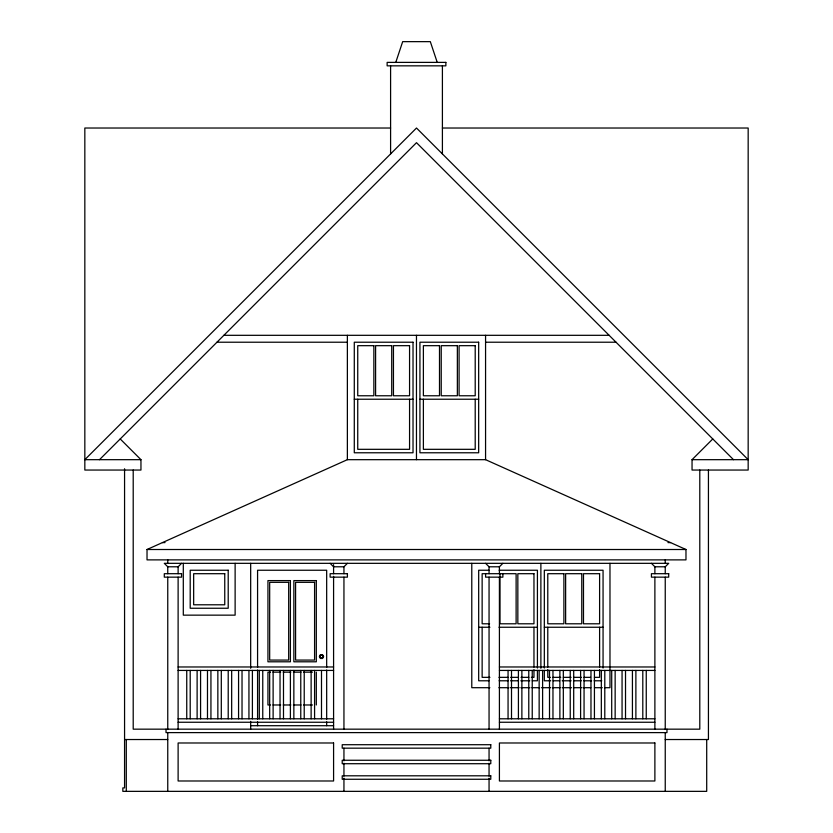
<?xml version="1.0" encoding="UTF-8"?>
<svg xmlns="http://www.w3.org/2000/svg" width="833" height="833" viewBox="0 0 833 833"><rect width="100%" height="100%" fill="white"/><g stroke="black" fill="none" stroke-linecap="round" stroke-linejoin="round"><path stroke-width="1.25" d="M395.769 62.381L402.683 41.65L430.317 41.65L437.231 62.381M99.491 459.681L416.5 142.682L733.509 459.681M651.427 563.327L654.884 566.784L665.244 566.784L668.701 563.327L164.299 563.327L167.756 566.784L178.116 566.784L181.573 563.327M330.128 563.327L333.585 566.784L343.946 566.784L347.403 563.327M485.597 563.327L489.054 566.784L499.415 566.784L502.872 563.327M442.406 128.022L748.169 128.022L748.169 470.051L692.046 470.051L692.046 459.681L712.777 438.96M147.024 549.509L347.371 459.681L485.566 459.681L685.976 549.509L685.976 559.88L147.024 559.88L147.024 549.509L685.976 549.509M390.594 128.022L84.831 128.022L84.831 470.051L140.954 470.051L140.954 459.681L120.223 438.96M223.869 335.314L609.131 335.314M216.955 342.217L347.371 342.217M485.566 342.217L616.045 342.217M354.285 399.226L413.022 399.226M419.926 399.226L478.663 399.226M140.954 459.681L84.831 459.681L416.5 128.022L748.169 459.681L692.046 459.681M162.435 542.606L165.038 542.606M667.962 542.606L670.565 542.606M488.898 570.241L478.683 570.241L478.683 680.79L488.898 680.79M499.113 570.241L537.42 570.241L537.42 668.045M489.585 623.792L482.14 623.792L482.14 573.698L516.116 573.698L516.116 623.792L499.987 623.792L499.987 573.698M478.683 627.249L489.919 627.249M498.988 627.249L537.42 627.249M544.324 627.249L603.061 627.249M178.116 666.973L333.585 666.973M499.415 666.973L654.884 666.973M178.116 670.43L333.585 670.43M499.415 670.43L654.884 670.43M270.486 672.158L267.945 672.158L267.945 704.978L270.486 704.978M273.037 672.158L280.669 672.158M283.22 672.158L290.852 672.158M293.403 672.158L301.036 672.158M303.576 672.158L312.49 672.158M489.919 677.344L482.14 677.344L482.14 627.249M498.988 677.344L508.057 677.344M510.639 677.344L518.418 677.344M521.01 677.344L528.778 677.344M531.371 677.344L533.963 677.344L533.963 669.638M550.374 677.344L547.781 677.344L547.781 669.638M552.966 677.344L560.744 677.344M563.327 677.344L571.105 677.344M573.698 677.344L581.465 677.344M584.058 677.344L590.535 677.344M594.429 677.344L599.604 677.344L599.604 669.638M499.113 680.79L508.057 680.79M510.608 680.79L518.272 680.79M520.823 680.79L529.757 680.79M532.308 680.79L537.42 680.79L537.42 670.388M550.717 680.79L544.324 680.79L544.324 670.388M553.268 680.79L559.651 680.79M562.202 680.79L571.146 680.79M573.698 680.79L581.351 680.79M583.912 680.79L591.565 680.79M594.127 680.79L601.78 680.79M489.856 687.704L471.78 687.704L471.78 563.327M498.905 687.704L508.89 687.704M510.525 687.704L519.126 687.704M520.854 687.704L529.892 687.704M531.912 687.704L539.597 687.704M541.523 687.704L550.561 687.704M552.394 687.704L560.068 687.704M562.181 687.704L571.584 687.704M573.812 687.704L581.559 687.704M583.1 687.704L590.774 687.704M594.47 687.704L602.29 687.704M604.8 687.704L609.975 687.704L609.975 563.327M273.037 704.978L280.669 704.978M283.22 704.978L290.852 704.978M293.403 704.978L301.036 704.978M303.576 704.978L312.49 704.978M178.116 718.796L333.585 718.796M499.415 718.796L654.884 718.796M178.116 722.253L333.585 722.253M499.415 722.253L654.884 722.253M250.671 725.71L333.585 725.71M124.565 739.527L167.756 739.527M665.244 739.527L708.435 739.527L708.435 470.051M706.707 739.527L706.707 791.35L122.836 791.35L122.836 787.893L124.565 787.893L124.565 468.75M699.793 470.051L699.793 729.167L133.207 729.167L133.207 470.051M666.973 729.167L666.973 732.613L166.027 732.613L166.027 729.167M665.244 559.88L665.244 563.327M665.244 566.784L665.244 573.698M665.244 577.154L665.244 729.167M665.244 732.613L665.244 791.35M654.884 566.784L654.884 573.698M654.884 577.154L654.884 729.167M646.252 670.43L646.252 718.796M642.795 670.43L642.795 718.796M635.881 670.43L635.881 718.796M632.424 670.43L632.424 718.796M625.521 670.43L625.521 718.796M622.064 670.43L622.064 718.796M615.15 670.43L615.15 718.796M611.703 670.43L611.703 718.796M604.789 670.43L604.789 718.796M603.061 668.045L603.061 570.241L544.324 570.241L544.324 668.045M601.332 670.43L601.332 718.796M599.604 627.249L599.604 667.066M594.429 670.43L594.429 718.796M590.972 670.43L590.972 718.796M584.058 670.43L584.058 718.796M580.601 670.43L580.601 718.796M573.698 670.43L573.698 718.796M570.241 670.43L570.241 718.796M563.327 670.43L563.327 718.796M559.88 670.43L559.88 718.796M552.966 670.43L552.966 718.796M549.509 670.43L549.509 718.796M547.781 627.249L547.781 667.066M542.606 670.43L542.606 718.796M540.877 563.327L540.877 668.274M539.149 670.43L539.149 718.796M533.963 627.249L533.963 667.066M532.235 670.43L532.235 718.796M528.778 670.43L528.778 718.796M521.875 670.43L521.875 718.796M518.418 670.43L518.418 718.796M511.504 670.43L511.504 718.796M508.057 670.43L508.057 718.796M502.872 573.698L502.872 577.154L485.597 577.154L485.597 573.698M499.415 566.784L499.415 573.698M499.415 577.154L499.415 729.167M489.054 566.784L489.054 573.698M489.054 577.154L489.054 729.167M489.054 748.169L489.054 760.862M489.054 763.236L489.054 776.106M489.054 778.199L489.054 791.35M485.566 335.314L485.566 459.681M475.206 399.226L475.206 449.32L423.383 449.32L423.383 399.226M442.406 65.838L442.406 153.928M416.469 335.314L416.469 459.681M409.565 399.226L409.565 449.32L357.742 449.32L357.742 399.226M390.594 65.838L390.594 153.928M347.371 335.314L347.371 459.681M343.946 566.784L343.946 573.698M343.946 577.154L343.946 729.167M343.946 748.169L343.946 760.862M343.946 763.236L343.946 776.106M343.946 778.199L343.946 791.35M333.585 564.628L333.585 573.718M333.585 576.321L333.585 729.167M326.671 667.41L326.671 570.241L257.574 570.241L257.574 667.41M326.671 670.003L326.671 719.233M326.671 721.826L326.671 725.71M321.496 670.43L321.496 718.796M316.311 672.158L316.311 704.978M314.582 670.43L314.582 718.796M311.125 670.43L311.125 718.796M304.222 670.43L304.222 718.796M300.765 670.43L300.765 718.796M293.851 670.43L293.851 718.796M290.394 670.43L290.394 718.796M283.491 670.43L283.491 718.796M280.034 670.43L280.034 718.796M273.12 670.43L273.12 718.796M269.673 670.43L269.673 718.796M262.759 670.43L262.759 718.796M259.302 670.43L259.302 718.796M257.574 670.003L257.574 719.233M257.574 721.826L257.574 725.71M252.399 670.43L252.399 718.796M250.671 563.327L250.671 668.274M250.671 721.388L250.671 729.167M248.942 670.43L248.942 718.796M242.028 670.43L242.028 718.796M238.571 670.43L238.571 718.796M235.125 563.327L235.125 615.15L183.302 615.15L183.302 563.327M231.668 670.43L231.668 718.796M228.211 670.43L228.211 718.796M221.297 670.43L221.297 718.796M217.85 670.43L217.85 718.796M210.936 670.43L210.936 718.796M207.479 670.43L207.479 718.796M200.576 670.43L200.576 718.796M197.119 670.43L197.119 718.796M190.205 670.43L190.205 718.796M186.748 670.43L186.748 718.796M178.116 566.784L178.116 573.698M178.116 577.154L178.116 729.167M167.756 559.88L167.756 563.327M167.756 566.784L167.756 573.698M167.756 577.154L167.756 729.167M167.756 732.613L167.756 791.35M126.293 739.527L126.293 791.35M320.413 654.738L319.331 656.612L320.413 658.476L322.569 658.476L323.652 656.612L322.569 654.738L320.413 654.738M320.632 655.113L319.768 656.612L320.632 658.112L322.361 658.112L323.214 656.612L322.361 655.113L320.632 655.113M320.736 655.3L319.976 656.612L320.736 657.924L322.246 657.924L323.006 656.612L322.246 655.3L320.736 655.3M445.863 62.381L387.137 62.381L387.137 65.838L445.863 65.838L445.863 62.381M413.022 342.217L354.285 342.217L354.285 452.777L413.022 452.777L413.022 342.217M478.663 342.217L419.926 342.217L419.926 452.777L478.663 452.777L478.663 342.217M373.861 345.674L357.742 345.674L357.742 395.769L373.861 395.769L373.861 345.674M391.718 345.674L375.589 345.674L375.589 395.769L391.718 395.769L391.718 345.674M409.565 345.674L393.447 345.674L393.447 395.769L409.565 395.769L409.565 345.674M439.501 345.674L423.383 345.674L423.383 395.769L439.501 395.769L439.501 345.674M457.359 345.674L441.23 345.674L441.23 395.769L457.359 395.769L457.359 345.674M475.206 345.674L459.087 345.674L459.087 395.769L475.206 395.769L475.206 345.674M228.211 570.241L190.205 570.241L190.205 608.246L228.211 608.246L228.211 570.241M181.573 573.698L164.299 573.698L164.299 577.154L181.573 577.154L181.573 573.698M224.754 573.698L193.662 573.698L193.662 604.789L224.754 604.789L224.754 573.698M347.403 573.698L330.128 573.698L330.128 577.154L347.403 577.154L347.403 573.698M533.963 573.698L517.845 573.698L517.845 623.792L533.963 623.792L533.963 573.698M563.899 573.698L547.781 573.698L547.781 623.792L563.899 623.792L563.899 573.698M581.767 573.698L565.628 573.698L565.628 623.792L581.767 623.792L581.767 573.698M599.604 573.698L583.485 573.698L583.485 623.792L599.604 623.792L599.604 573.698M668.701 573.698L651.427 573.698L651.427 577.154L668.701 577.154L668.701 573.698M290.394 580.601L267.945 580.601L267.945 661.798L290.394 661.798L290.394 580.601M316.311 580.601L293.851 580.601L293.851 661.798L316.311 661.798L316.311 580.601M288.676 582.329L269.673 582.329L269.673 660.069L288.676 660.069L288.676 582.329M314.582 582.329L295.58 582.329L295.58 660.069L314.582 660.069L314.582 582.329M333.585 742.984L178.116 742.984L178.116 780.99L333.585 780.99L333.585 742.984M654.884 742.984L499.415 742.984L499.415 780.99L654.884 780.99L654.884 742.984M490.783 744.712L342.217 744.712L342.217 748.169L490.783 748.169L490.783 744.712M490.783 760.258L342.217 760.258L342.217 763.715L490.783 763.715L490.783 760.258M490.783 775.804L342.217 775.804L342.217 779.261L490.783 779.261L490.783 775.804"/></g></svg>
